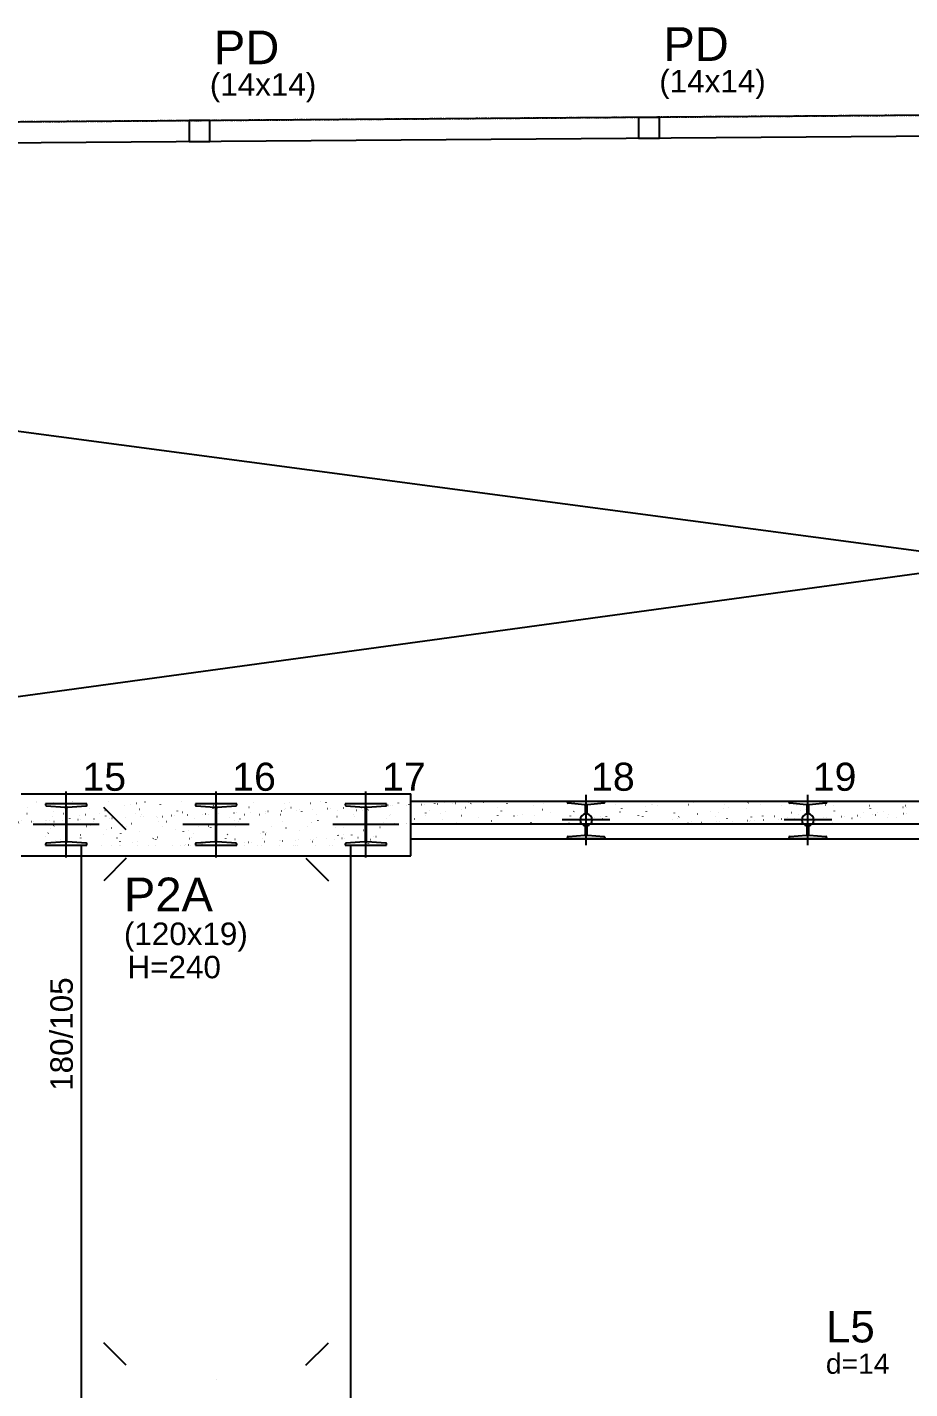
# Model space of a CAD drawing. Header units: millimetres. Extents: x 2609 to 8562, y 1432 to 7136.
# Drawn here: x 5697 to 6286, y 5868 to 6777 of the extents above; entities that cross this region are included whole.
import ezdxf

# ---------------------------------------------------------------- set-up
doc = ezdxf.new("R2010")
doc.units = ezdxf.units.MM
doc.linetypes.add('ESTILO_TQS_0003', pattern=[1.5, 0.5, -0.4, 0.1, -0.5])
for name, color, linetype in [('1', 4, 'Continuous'), ('10', 13, 'Continuous'), ('11', 22, 'Continuous'), ('12', 3, 'Continuous'), ('13', 76, 'Continuous'), ('19', 5, 'Continuous'), ('24', 5, 'ESTILO_TQS_0003'), ('242', 3, 'Continuous'), ('32', 4, 'Continuous'), ('4', 1, 'Continuous'), ('49', 20, 'Continuous'), ('51', 6, 'Continuous'), ('52', 21, 'Continuous'), ('6', 6, 'Continuous'), ('9', 3, 'Continuous')]:
    doc.layers.add(name, color=color, linetype=linetype)
doc.styles.get("Standard").update_dxf_attribs({"font": 'arial.ttf'})

# ---------------------------------------------------------------- blocks, each defined once
blk = doc.blocks.new('_H9EFD498501-005')
for p, q in [((2360.773341, 4540.147915), (2360.773341, 4540.147915)), ((2360.773341, 4540.147915), (2360.773341, 4540.147915)), ((2360.773341, 4539.849098), (2360.773341, 4539.849098)), ((2360.773341, 4539.849098), (2360.773341, 4539.849098)), ((2360.773341, 4539.849098), (2360.773341, 4539.849098)), ((2361.744038, 4540.363114), (2361.81726, 4540.379347)), ((2363.103394, 4539.95083), (2363.178322, 4539.954101)), ((2364.976609, 4540.032616), (2365.051538, 4540.035888)), ((2368.807335, 4541.871545), (2368.852993, 4541.931047)), ((2373.818186, 4540.418648), (2373.893114, 4540.421919)), ((2375.91966, 4540.991566), (2375.92945, 4541.065924)), ((2383.933549, 4540.860294), (2384.008478, 4540.863566)), ((2385.806764, 4540.94208), (2385.881693, 4540.945352)), ((2389.18127, 4536.797683), (2389.226927, 4536.857185)), ((2392.925152, 4541.676806), (2392.970809, 4541.736308)), ((2394.648341, 4541.328112), (2394.72327, 4541.331383)), ((2399.758076, 4541.983515), (2399.767866, 4542.057873)), ((2400.175469, 4535.992599), (2400.248691, 4536.008832)), ((2404.763704, 4541.769758), (2404.838633, 4541.77303)), ((2406.63692, 4541.851545), (2406.711848, 4541.854816)), ((2411.02139, 4537.497479), (2411.03118, 4537.571837)), ((2413.355465, 4538.914534), (2413.428687, 4538.930767)), ((2415.478497, 4542.237576), (2415.553425, 4542.240848)), ((2417.157112, 4541.630821), (2417.202769, 4541.690323)), ((2425.59386, 4542.679223), (2425.668788, 4542.682494)), ((2427.467075, 4542.761009), (2427.542004, 4542.76428)), ((2430.562682, 4542.729282), (2430.635905, 4542.745515)), ((2434.933228, 4539.047115), (2434.943017, 4539.121473)), ((2437.531046, 4536.556959), (2437.576703, 4536.616461)), ((2441.274929, 4541.436082), (2441.320586, 4541.495584)), ((2458.771644, 4540.039063), (2458.781433, 4540.113422)), ((2464.966892, 4537.465954), (2465.040114, 4537.482187)), ((2465.506888, 4541.390097), (2465.552546, 4541.449599)), ((2482.174109, 4541.280702), (2482.247331, 4541.296935)), ((2482.78627, 4542.369462), (2482.79606, 4542.443821)), ((2485.835219, 4542.092351), (2485.908442, 4542.108584)), ((2485.880822, 4536.316236), (2485.92648, 4536.375737)), ((2489.624705, 4541.195359), (2489.670362, 4541.25486)), ((2493.946795, 4537.102664), (2493.956584, 4537.177022)), ((2513.856665, 4541.149374), (2513.902322, 4541.208875)), ((2516.578319, 4536.017374), (2516.651541, 4536.033607)), ((2517.785211, 4538.094612), (2517.795001, 4538.16897)), ((2533.785536, 4539.832123), (2533.858758, 4539.848356)), ((2534.230599, 4536.075512), (2534.276256, 4536.135013)), ((2537.446646, 4540.643771), (2537.519868, 4540.660004)), ((2537.974482, 4540.954635), (2538.020139, 4541.014136)), ((2541.799838, 4540.425011), (2541.809627, 4540.49937)), ((2562.206441, 4540.90865), (2562.252098, 4540.968151)), ((2565.711675, 4541.974647), (2565.721464, 4542.049006)), ((2576.798779, 4536.150161), (2576.808568, 4536.224519)), ((2582.580375, 4535.834788), (2582.626032, 4535.89429)), ((2585.396963, 4538.383543), (2585.470185, 4538.399776)), ((2586.324258, 4540.713911), (2586.369915, 4540.773413)), ((2589.058073, 4539.195191), (2589.131295, 4539.211424)), ((2589.550091, 4542.966596), (2589.559881, 4543.040954)), ((2600.813405, 4538.48056), (2600.823195, 4538.554918)), ((2602.238069, 4542.117126), (2602.311292, 4542.133359)), ((2610.556218, 4540.667926), (2610.601875, 4540.727428)), ((2624.725242, 4540.030196), (2624.735032, 4540.104555)), ((2634.674035, 4540.473187), (2634.719692, 4540.532689)), ((2637.00839, 4536.934963), (2637.081612, 4536.951196)), ((2640.6695, 4537.746612), (2640.742722, 4537.762845)), ((2648.563659, 4541.022145), (2648.573448, 4541.096503)), ((2653.849496, 4540.668546), (2653.922718, 4540.684779)), ((2658.905994, 4540.427202), (2658.951651, 4540.486704)), ((2659.826973, 4536.536109), (2659.836762, 4536.610467)), ((2683.023811, 4540.232464), (2683.069468, 4540.291965)), ((2683.73881, 4538.085745), (2683.748599, 4538.160103)), ((2692.280927, 4536.298032), (2692.354149, 4536.314265)), ((2705.460923, 4539.219967), (2705.534145, 4539.2362)), ((2707.255771, 4540.186479), (2707.301428, 4540.24598)), ((2707.577226, 4539.077693), (2707.587015, 4539.152052)), ((2360.773341, 4531.401439), (2360.773341, 4531.401439)), ((2362.366668, 4528.085768), (2362.366668, 4528.085768)), ((2362.366668, 4528.085768), (2362.366668, 4528.085768)), ((2362.552312, 4533.719839), (2362.597969, 4533.779341)), ((2363.168347, 4534.175131), (2363.178137, 4534.249489)), ((2364.510057, 4528.085768), (2364.510057, 4528.085768)), ((2366.127146, 4528.444268), (2366.200368, 4528.460501)), ((2374.22058, 4528.085768), (2374.22058, 4528.085768)), ((2374.255451, 4528.350644), (2374.265241, 4528.425002)), ((2379.307142, 4531.366203), (2379.380364, 4531.382436)), ((2382.496382, 4528.085768), (2382.496382, 4528.085768)), ((2382.496382, 4528.085768), (2382.496382, 4528.085768)), ((2386.074491, 4528.085768), (2386.074491, 4528.085768)), ((2386.784271, 4533.673854), (2386.829929, 4533.733356)), ((2387.006764, 4535.167079), (2387.016553, 4535.241438)), ((2396.514359, 4535.180951), (2396.587581, 4535.197184)), ((2397.928403, 4528.085768), (2397.928403, 4528.085768)), ((2397.928403, 4528.085768), (2397.928403, 4528.085768)), ((2397.928403, 4528.085768), (2397.928403, 4528.085768)), ((2398.270078, 4530.681043), (2398.279867, 4530.755402)), ((2406.763627, 4528.085768), (2406.763627, 4528.085768)), ((2406.763627, 4528.085768), (2406.763627, 4528.085768)), ((2406.763627, 4528.085768), (2406.763627, 4528.085768)), ((2407.158205, 4528.599993), (2407.203863, 4528.659494)), ((2409.782315, 4528.085768), (2409.782315, 4528.085768)), ((2409.782315, 4528.085768), (2409.782315, 4528.085768)), ((2409.782315, 4528.085768), (2409.782315, 4528.085768)), ((2410.902088, 4533.479116), (2410.947745, 4533.538617)), ((2421.636227, 4528.085768), (2421.636227, 4528.085768)), ((2421.636227, 4528.085768), (2421.636227, 4528.085768)), ((2422.181915, 4532.23068), (2422.191704, 4532.305038)), ((2422.655606, 4528.085768), (2422.655606, 4528.085768)), ((2422.655606, 4528.085768), (2422.655606, 4528.085768)), ((2430.918569, 4529.917623), (2430.991791, 4529.933856)), ((2431.030872, 4528.085768), (2431.030872, 4528.085768)), ((2431.030872, 4528.085768), (2431.030872, 4528.085768)), ((2433.490139, 4528.085768), (2433.490139, 4528.085768)), ((2433.490139, 4528.085768), (2433.490139, 4528.085768)), ((2435.134048, 4533.433131), (2435.179705, 4533.492632)), ((2445.344051, 4528.085768), (2445.344051, 4528.085768)), ((2446.020331, 4533.222628), (2446.030121, 4533.296986)), ((2448.125786, 4533.732371), (2448.199008, 4533.748604)), ((2451.786896, 4534.54402), (2451.860118, 4534.560252)), ((2455.298117, 4528.085768), (2455.298117, 4528.085768)), ((2455.298117, 4528.085768), (2455.298117, 4528.085768)), ((2455.298117, 4528.085768), (2455.298117, 4528.085768)), ((2455.507982, 4528.359269), (2455.553639, 4528.41877)), ((2457.197963, 4528.085768), (2457.197963, 4528.085768)), ((2457.197963, 4528.085768), (2457.197963, 4528.085768)), ((2457.197963, 4528.085768), (2457.197963, 4528.085768)), ((2457.283645, 4528.736592), (2457.293435, 4528.81095)), ((2459.251865, 4533.238392), (2459.297522, 4533.297893)), ((2469.051874, 4528.085768), (2469.051874, 4528.085768)), ((2469.051874, 4528.085768), (2469.051874, 4528.085768)), ((2469.051874, 4528.085768), (2469.051874, 4528.085768)), ((2470.034958, 4535.553027), (2470.044747, 4535.627386)), ((2479.565362, 4528.085768), (2479.565362, 4528.085768)), ((2479.565362, 4528.085768), (2479.565362, 4528.085768)), ((2480.801154, 4528.085768), (2480.801154, 4528.085768)), ((2480.801154, 4528.085768), (2480.801154, 4528.085768)), ((2480.905786, 4528.085768), (2480.905786, 4528.085768)), ((2480.905786, 4528.085768), (2480.905786, 4528.085768)), ((2481.195482, 4530.286228), (2481.205272, 4530.360587)), ((2482.529996, 4528.469043), (2482.603218, 4528.485276)), ((2483.483824, 4533.192407), (2483.529481, 4533.251908)), ((2492.759698, 4528.085768), (2492.759698, 4528.085768)), ((2492.759698, 4528.085768), (2492.759698, 4528.085768)), ((2499.737213, 4532.283791), (2499.810435, 4532.300024)), ((2503.398323, 4533.09544), (2503.471545, 4533.111673)), ((2503.832608, 4528.085768), (2503.832608, 4528.085768)), ((2503.832608, 4528.085768), (2503.832608, 4528.085768)), ((2503.832608, 4528.085768), (2503.832608, 4528.085768)), ((2503.857758, 4528.118545), (2503.903415, 4528.178047)), ((2504.61361, 4528.085768), (2504.61361, 4528.085768)), ((2505.033899, 4531.278177), (2505.043688, 4531.352535)), ((2507.601641, 4532.997668), (2507.647298, 4533.05717)), ((2516.467522, 4528.085768), (2516.467522, 4528.085768)), ((2528.099853, 4528.085768), (2528.099853, 4528.085768)), ((2528.099853, 4528.085768), (2528.099853, 4528.085768)), ((2528.321434, 4528.085768), (2528.321434, 4528.085768)), ((2528.321434, 4528.085768), (2528.321434, 4528.085768)), ((2528.321434, 4528.085768), (2528.321434, 4528.085768)), ((2529.048525, 4533.608576), (2529.058315, 4533.682934)), ((2531.833601, 4532.951683), (2531.879258, 4533.011185)), ((2538.946702, 4528.085768), (2538.946702, 4528.085768)), ((2538.946702, 4528.085768), (2538.946702, 4528.085768)), ((2538.946702, 4528.085768), (2538.946702, 4528.085768)), ((2540.175346, 4528.085768), (2540.175346, 4528.085768)), ((2540.175346, 4528.085768), (2540.175346, 4528.085768)), ((2540.20905, 4528.341777), (2540.218839, 4528.416135)), ((2551.34864, 4530.835211), (2551.421862, 4530.851444)), ((2551.809183, 4528.085768), (2551.809183, 4528.085768)), ((2551.809183, 4528.085768), (2551.809183, 4528.085768)), ((2551.809183, 4528.085768), (2551.809183, 4528.085768)), ((2552.029257, 4528.085768), (2552.029257, 4528.085768)), ((2552.029257, 4528.085768), (2552.029257, 4528.085768)), ((2552.367098, 4528.085768), (2552.367098, 4528.085768)), ((2552.960362, 4535.158212), (2552.970152, 4535.232571)), ((2555.00975, 4531.64686), (2555.082972, 4531.663093)), ((2555.951418, 4532.756944), (2555.997075, 4532.816446)), ((2560.117131, 4528.448501), (2560.19206, 4528.451772)), ((2561.990347, 4528.530287), (2562.065276, 4528.533559)), ((2563.883169, 4528.085768), (2563.883169, 4528.085768)), ((2564.047466, 4529.333725), (2564.057255, 4529.408084)), ((2568.189746, 4534.568795), (2568.262968, 4534.585028)), ((2570.831924, 4528.916319), (2570.906852, 4528.91959)), ((2575.737081, 4528.085768), (2575.737081, 4528.085768)), ((2576.634343, 4528.085768), (2576.634343, 4528.085768)), ((2576.634343, 4528.085768), (2576.634343, 4528.085768)), ((2580.183377, 4532.710959), (2580.229034, 4532.770461)), ((2580.947287, 4529.357965), (2581.022216, 4529.361236)), ((2582.820502, 4529.439751), (2582.895431, 4529.443023)), ((2587.590993, 4528.085768), (2587.590993, 4528.085768)), ((2587.590993, 4528.085768), (2587.590993, 4528.085768)), ((2587.590993, 4528.085768), (2587.590993, 4528.085768)), ((2588.062093, 4531.664125), (2588.071882, 4531.738483)), ((2591.662079, 4529.825783), (2591.737008, 4529.829054)), ((2597.09225, 4528.085768), (2597.09225, 4528.085768)), ((2597.09225, 4528.085768), (2597.09225, 4528.085768)), ((2597.09225, 4528.085768), (2597.09225, 4528.085768)), ((2599.444905, 4528.085768), (2599.444905, 4528.085768)), ((2599.444905, 4528.085768), (2599.444905, 4528.085768)), ((2599.444905, 4528.085768), (2599.444905, 4528.085768)), ((2600.901588, 4528.085768), (2600.901588, 4528.085768)), ((2601.777442, 4530.267429), (2601.852371, 4530.270701)), ((2602.960067, 4529.386632), (2603.033289, 4529.402865)), ((2603.650658, 4530.349216), (2603.725586, 4530.352487)), ((2604.301194, 4532.516221), (2604.346851, 4532.575722)), ((2606.621177, 4530.19828), (2606.694399, 4530.214513)), ((2611.298817, 4528.085768), (2611.298817, 4528.085768)), ((2611.298817, 4528.085768), (2611.298817, 4528.085768)), ((2611.97393, 4533.213761), (2611.983719, 4533.288119)), ((2612.492235, 4530.735247), (2612.567163, 4530.738519)), ((2619.801173, 4533.120215), (2619.874395, 4533.136448)), ((2622.607598, 4531.176893), (2622.682526, 4531.180165)), ((2623.152729, 4528.085768), (2623.152729, 4528.085768)), ((2623.152729, 4528.085768), (2623.152729, 4528.085768)), ((2624.480813, 4531.25868), (2624.555742, 4531.261951)), ((2625.168833, 4528.085768), (2625.168833, 4528.085768)), ((2625.168833, 4528.085768), (2625.168833, 4528.085768)), ((2628.533154, 4532.470236), (2628.578811, 4532.529737)), ((2630.930152, 4535.594064), (2630.975809, 4535.653566)), ((2633.32239, 4531.644711), (2633.397319, 4531.647983)), ((2635.00664, 4528.085768), (2635.00664, 4528.085768)), ((2635.812346, 4534.205709), (2635.822135, 4534.280068)), ((2643.437753, 4532.086358), (2643.512682, 4532.089629)), ((2645.310969, 4532.168144), (2645.385897, 4532.171415)), ((2646.860552, 4528.085768), (2646.860552, 4528.085768)), ((2646.860552, 4528.085768), (2646.860552, 4528.085768)), ((2646.860552, 4528.085768), (2646.860552, 4528.085768)), ((2647.07566, 4529.719673), (2647.085449, 4529.794032)), ((2649.436078, 4528.085768), (2649.436078, 4528.085768)), ((2652.650971, 4532.275497), (2652.696628, 4532.334998)), ((2654.152545, 4532.554176), (2654.227474, 4532.557447)), ((2655.237798, 4528.085768), (2655.237798, 4528.085768)), ((2658.232604, 4528.7497), (2658.305826, 4528.765933)), ((2658.714464, 4528.085768), (2658.714464, 4528.085768)), ((2658.714464, 4528.085768), (2658.714464, 4528.085768)), ((2658.714464, 4528.085768), (2658.714464, 4528.085768)), ((2664.267909, 4532.995822), (2664.342837, 4532.999093)), ((2666.141124, 4533.077608), (2666.216053, 4533.08088)), ((2670.568376, 4528.085768), (2670.568376, 4528.085768)), ((2670.568376, 4528.085768), (2670.568376, 4528.085768)), ((2670.987497, 4531.26931), (2670.997287, 4531.343668)), ((2671.4126, 4531.671635), (2671.485822, 4531.687868)), ((2673.703324, 4528.085768), (2673.703324, 4528.085768)), ((2673.703324, 4528.085768), (2673.703324, 4528.085768)), ((2674.982701, 4533.46364), (2675.057629, 4533.466911)), ((2676.88293, 4532.229512), (2676.928587, 4532.289013)), ((2679.279928, 4535.353341), (2679.325585, 4535.412842)), ((2682.422288, 4528.085768), (2682.422288, 4528.085768)), ((2682.422288, 4528.085768), (2682.422288, 4528.085768)), ((2685.098064, 4533.905286), (2685.172993, 4533.908558)), ((2686.971279, 4533.987072), (2687.046208, 4533.990344)), ((2688.619817, 4535.486383), (2688.693039, 4535.502616)), ((2694.2762, 4528.085768), (2694.2762, 4528.085768)), ((2694.825913, 4532.261258), (2694.835703, 4532.335617)), ((2695.812856, 4534.373104), (2695.887785, 4534.376375)), ((2697.970569, 4528.085768), (2697.970569, 4528.085768)), ((2701.000747, 4532.034773), (2701.046404, 4532.094275)), ((2705.928219, 4534.81475), (2706.003148, 4534.818022)), ((2706.130112, 4528.085768), (2706.130112, 4528.085768)), ((2707.801435, 4534.896537), (2707.876363, 4534.899808))]:
    blk.add_line(p, q)
blk = doc.blocks.new('_H9EFD498501-006')
for p, q in [((2133.226661, 4541.264262), (2133.226661, 4541.264262)), ((2133.226661, 4541.264262), (2133.226661, 4541.264262)), ((2133.226661, 4541.264262), (2133.226661, 4541.264262)), ((2138.201181, 4536.128449), (2138.210971, 4536.202808)), ((2138.457224, 4542.42385), (2138.530447, 4542.440083)), ((2147.432387, 4538.001302), (2147.478044, 4538.060804)), ((2150.952494, 4542.944885), (2150.962283, 4543.019243)), ((2151.17627, 4542.880425), (2151.221927, 4542.939927)), ((2162.215808, 4538.458848), (2162.225597, 4538.533207)), ((2172.861434, 4537.160522), (2172.934656, 4537.176755)), ((2175.40823, 4542.83444), (2175.453887, 4542.893942)), ((2186.127645, 4540.008485), (2186.137435, 4540.082843)), ((2190.068651, 4540.97527), (2190.141873, 4540.991503)), ((2193.729761, 4541.786919), (2193.802984, 4541.803151)), ((2195.782164, 4537.760578), (2195.827821, 4537.82008)), ((2199.526047, 4542.639701), (2199.571704, 4542.699203)), ((2209.966061, 4541.000433), (2209.975851, 4541.074792)), ((2221.229375, 4536.514397), (2221.239165, 4536.588755)), ((2223.758006, 4542.593716), (2223.803663, 4542.653218)), ((2241.680078, 4539.52669), (2241.7533, 4539.542923)), ((2244.13194, 4537.519855), (2244.177597, 4537.579356)), ((2245.141213, 4538.064033), (2245.151002, 4538.138392)), ((2245.341188, 4540.338339), (2245.41441, 4540.354572)), ((2247.875823, 4542.398978), (2247.92148, 4542.458479)), ((2268.979629, 4539.055982), (2268.989418, 4539.13034)), ((2269.667409, 4535.871327), (2269.742337, 4535.874598)), ((2272.107783, 4542.352993), (2272.15344, 4542.412494)), ((2279.782772, 4536.312973), (2279.8577, 4536.316244)), ((2281.655987, 4536.394759), (2281.730916, 4536.398031)), ((2290.497564, 4536.780791), (2290.572493, 4536.784062)), ((2292.481717, 4537.279131), (2292.527374, 4537.338632)), ((2292.994255, 4541.386381), (2293.004045, 4541.460739)), ((2293.291505, 4538.07811), (2293.364727, 4538.094343)), ((2296.225599, 4542.158254), (2296.271257, 4542.217755)), ((2296.952615, 4538.889759), (2297.025837, 4538.905992)), ((2300.612927, 4537.222437), (2300.687856, 4537.225709)), ((2302.486143, 4537.304224), (2302.561071, 4537.307495)), ((2304.15478, 4536.119582), (2304.16457, 4536.19394)), ((2310.132611, 4541.811694), (2310.205834, 4541.827927)), ((2311.327719, 4537.690255), (2311.402648, 4537.693527)), ((2316.906093, 4542.936017), (2316.915882, 4543.010376)), ((2320.457559, 4542.112269), (2320.503216, 4542.17177)), ((2321.443083, 4538.131901), (2321.518011, 4538.135173)), ((2323.316298, 4538.213688), (2323.391227, 4538.216959)), ((2327.993196, 4537.111531), (2328.002986, 4537.185889)), ((2332.157875, 4538.599719), (2332.232803, 4538.602991)), ((2340.831493, 4537.038407), (2340.87715, 4537.097908)), ((2342.273238, 4539.041366), (2342.348167, 4539.044637)), ((2344.146454, 4539.123152), (2344.221382, 4539.126423)), ((2344.575376, 4541.91753), (2344.621033, 4541.977032)), ((2344.902932, 4536.629531), (2344.976154, 4536.645764)), ((2348.564042, 4537.441179), (2348.637264, 4537.457412)), ((2352.007823, 4539.44193), (2352.017612, 4539.516288)), ((2352.98803, 4539.509184), (2353.062959, 4539.512455)), ((2133.226661, 4529.914195), (2133.226661, 4529.914195)), ((2133.226661, 4529.914195), (2133.226661, 4529.914195)), ((2133.226661, 4529.914195), (2133.226661, 4529.914195)), ((2133.226661, 4528.373704), (2133.226661, 4528.373704)), ((2133.226661, 4528.373704), (2133.226661, 4528.373704)), ((2133.971684, 4529.946723), (2134.046613, 4529.949995)), ((2135.844899, 4530.02851), (2135.919828, 4530.031781)), ((2138.780365, 4526.725768), (2138.826023, 4526.785269)), ((2138.813111, 4529.61219), (2138.886333, 4529.628423)), ((2144.686476, 4530.414541), (2144.761405, 4530.417813)), ((2145.035389, 4534.877473), (2145.081046, 4534.936975)), ((2149.464495, 4531.642413), (2149.474285, 4531.716772)), ((2154.801839, 4530.856188), (2154.876768, 4530.859459)), ((2156.020328, 4533.426938), (2156.09355, 4533.443171)), ((2156.675055, 4530.937974), (2156.749983, 4530.941245)), ((2159.681438, 4534.238587), (2159.75466, 4534.25482)), ((2163.012325, 4526.679783), (2163.057982, 4526.739284)), ((2165.409323, 4529.803611), (2165.45498, 4529.863113)), ((2165.516631, 4531.324006), (2165.59156, 4531.327277)), ((2169.153206, 4534.682735), (2169.198863, 4534.742236)), ((2173.376333, 4533.192049), (2173.386122, 4533.266408)), ((2175.631995, 4531.765652), (2175.706923, 4531.768923)), ((2177.50521, 4531.847438), (2177.580139, 4531.85071)), ((2184.463436, 4527.367563), (2184.473226, 4527.441921)), ((2186.346787, 4532.23347), (2186.421716, 4532.236741)), ((2190.424538, 4528.16361), (2190.49776, 4528.179843)), ((2193.385166, 4534.63675), (2193.430823, 4534.696251)), ((2196.46215, 4532.675116), (2196.537079, 4532.678388)), ((2197.214749, 4534.183998), (2197.224538, 4534.258356)), ((2198.335366, 4532.756902), (2198.410294, 4532.760174)), ((2207.176942, 4533.142934), (2207.251871, 4533.146205)), ((2207.631755, 4531.978359), (2207.704977, 4531.994592)), ((2208.478063, 4529.697962), (2208.487852, 4529.77232)), ((2211.292865, 4532.790007), (2211.366087, 4532.80624)), ((2213.7591, 4529.562888), (2213.804757, 4529.622389)), ((2217.292306, 4533.58458), (2217.367234, 4533.587852)), ((2217.502982, 4534.442011), (2217.54864, 4534.501512)), ((2219.165521, 4533.666367), (2219.24045, 4533.669638)), ((2224.472861, 4535.711942), (2224.546083, 4535.728175)), ((2228.007098, 4534.052398), (2228.082026, 4534.05567)), ((2232.3899, 4531.247598), (2232.39969, 4531.321957)), ((2238.122461, 4534.494045), (2238.19739, 4534.497316)), ((2239.995676, 4534.575831), (2240.070605, 4534.579102)), ((2241.734942, 4534.396026), (2241.780599, 4534.455527)), ((2242.035965, 4526.715031), (2242.109187, 4526.731264)), ((2248.837253, 4534.961862), (2248.912182, 4534.965134)), ((2256.228316, 4532.239547), (2256.238106, 4532.313905)), ((2258.952616, 4535.403509), (2259.027545, 4535.40678)), ((2259.243182, 4530.529779), (2259.316404, 4530.546012)), ((2260.825832, 4535.485295), (2260.90076, 4535.488567)), ((2262.108876, 4529.322164), (2262.154533, 4529.381665)), ((2262.904292, 4531.341427), (2262.977514, 4531.35766)), ((2265.852759, 4534.201287), (2265.898416, 4534.260788)), ((2267.49163, 4527.753511), (2267.50142, 4527.827869)), ((2276.084288, 4534.263362), (2276.15751, 4534.279595)), ((2280.242943, 4534.569946), (2280.252732, 4534.644304)), ((2290.084719, 4534.155302), (2290.130376, 4534.214803)), ((2291.403467, 4529.303147), (2291.413257, 4529.377505)), ((2310.458653, 4529.08144), (2310.50431, 4529.140942)), ((2310.854609, 4529.081199), (2310.927831, 4529.097432)), ((2314.202535, 4533.960563), (2314.248192, 4534.020065)), ((2314.515719, 4529.892848), (2314.588941, 4529.909081)), ((2315.241884, 4530.295095), (2315.251673, 4530.369454)), ((2327.695715, 4532.814782), (2327.768937, 4532.831015)), ((2338.434495, 4533.914578), (2338.480152, 4533.97408)), ((2339.25651, 4532.625495), (2339.2663, 4532.699853)), ((2350.417035, 4527.358696), (2350.426824, 4527.433054)), ((2358.808429, 4528.840716), (2358.854086, 4528.900218)), ((2133.226661, 4519.488039), (2133.226661, 4519.488039)), ((2133.226661, 4519.488039), (2133.226661, 4519.488039)), ((2133.226661, 4519.488039), (2133.226661, 4519.488039)), ((2135.036483, 4521.846645), (2135.08214, 4521.906146)), ((2136.713183, 4524.825978), (2136.722972, 4524.900336)), ((2143.196219, 4517.693344), (2143.269441, 4517.709577)), ((2147.873707, 4519.559179), (2147.883497, 4519.633537)), ((2156.376215, 4520.615279), (2156.449437, 4520.631512)), ((2156.757301, 4518.528077), (2156.802958, 4518.587579)), ((2160.62502, 4526.375614), (2160.63481, 4526.449973)), ((2171.712124, 4520.551127), (2171.721913, 4520.625486)), ((2173.583432, 4524.430027), (2173.656654, 4524.44626)), ((2177.244542, 4525.241676), (2177.317764, 4525.257909)), ((2180.989261, 4518.482092), (2181.034918, 4518.541594)), ((2183.386259, 4521.605921), (2183.431916, 4521.665422)), ((2187.130142, 4526.485044), (2187.175799, 4526.544545)), ((2195.72675, 4522.881527), (2195.73654, 4522.955885)), ((2205.107078, 4518.287353), (2205.152735, 4518.346855)), ((2206.887275, 4517.614728), (2206.897064, 4517.689086)), ((2207.987642, 4519.166699), (2208.060864, 4519.182932)), ((2211.362102, 4526.439059), (2211.407759, 4526.49856)), ((2219.638587, 4524.431163), (2219.648377, 4524.505521)), ((2225.194859, 4522.981447), (2225.268081, 4522.99768)), ((2228.855969, 4523.793096), (2228.929191, 4523.809329)), ((2229.339037, 4518.241368), (2229.384695, 4518.30087)), ((2230.725691, 4518.606676), (2230.735481, 4518.681035)), ((2231.736036, 4521.365197), (2231.781693, 4521.424699)), ((2235.479918, 4526.24432), (2235.525575, 4526.303822)), ((2243.477004, 4525.423111), (2243.486793, 4525.49747)), ((2253.456854, 4518.04663), (2253.502511, 4518.106131)), ((2254.740318, 4520.937075), (2254.750107, 4521.011434)), ((2259.599069, 4517.718119), (2259.672291, 4517.734352)), ((2259.711878, 4526.198335), (2259.757535, 4526.257837)), ((2276.806286, 4521.532867), (2276.879508, 4521.5491)), ((2277.688814, 4518.000645), (2277.734471, 4518.060146)), ((2278.652155, 4522.486712), (2278.661944, 4522.56107)), ((2280.085812, 4521.124473), (2280.131469, 4521.183975)), ((2280.467396, 4522.344516), (2280.540618, 4522.360749)), ((2283.829695, 4526.003596), (2283.875352, 4526.063098)), ((2293.647392, 4525.266451), (2293.720614, 4525.282684)), ((2301.806631, 4517.805906), (2301.852288, 4517.865407)), ((2302.490571, 4523.47866), (2302.500361, 4523.553019)), ((2308.061654, 4525.957611), (2308.107312, 4526.017113)), ((2312.028482, 4517.616716), (2312.10341, 4517.619988)), ((2313.753885, 4518.992624), (2313.763675, 4519.066982)), ((2320.870059, 4518.002748), (2320.944987, 4518.006019)), ((2326.03859, 4517.759921), (2326.084247, 4517.819422)), ((2326.505198, 4525.809059), (2326.514987, 4525.883418)), ((2328.417713, 4520.084288), (2328.490935, 4520.100521)), ((2328.435588, 4520.88375), (2328.481246, 4520.943251)), ((2330.985422, 4518.444394), (2331.06035, 4518.447666)), ((2332.078823, 4520.895936), (2332.152045, 4520.912169)), ((2332.179471, 4525.762873), (2332.225128, 4525.822374)), ((2332.858637, 4518.526181), (2332.933566, 4518.529452)), ((2337.665722, 4520.54226), (2337.675512, 4520.616619)), ((2341.700214, 4518.912212), (2341.775143, 4518.915484)), ((2345.258819, 4523.817871), (2345.332041, 4523.834104)), ((2350.156407, 4517.565182), (2350.202064, 4517.624684)), ((2351.815577, 4519.353858), (2351.890506, 4519.35713)), ((2353.688793, 4519.435645), (2353.763721, 4519.438916)), ((2356.411431, 4525.716888), (2356.457088, 4525.776389)), ((2133.226661, 4515.483146), (2133.226661, 4515.483146)), ((2133.226661, 4515.483146), (2133.226661, 4515.483146)), ((2133.226661, 4515.483146), (2133.226661, 4515.483146)), ((2135.253919, 4513.741768), (2135.253919, 4513.741768)), ((2135.253919, 4513.741768), (2135.253919, 4513.741768)), ((2135.253919, 4513.741768), (2135.253919, 4513.741768)), ((2139.535109, 4516.881696), (2139.608331, 4516.897929)), ((2147.107831, 4513.741768), (2147.107831, 4513.741768)), ((2147.107831, 4513.741768), (2147.107831, 4513.741768)), ((2153.084637, 4513.741768), (2153.084637, 4513.741768)), ((2158.961743, 4513.741768), (2158.970601, 4513.809051)), ((2158.961743, 4513.741768), (2158.961743, 4513.741768)), ((2170.815655, 4513.741768), (2170.815655, 4513.741768)), ((2177.351882, 4513.741768), (2177.351882, 4513.741768)), ((2177.351882, 4513.741768), (2177.351882, 4513.741768)), ((2182.669566, 4513.741768), (2182.669566, 4513.741768)), ((2182.669566, 4513.741768), (2182.669566, 4513.741768)), ((2182.669566, 4513.741768), (2182.669566, 4513.741768)), ((2182.975438, 4516.065091), (2182.985227, 4516.13945)), ((2183.517359, 4513.741768), (2183.517359, 4513.741768)), ((2183.517359, 4513.741768), (2183.517359, 4513.741768)), ((2183.517359, 4513.741768), (2183.517359, 4513.741768)), ((2191.146535, 4515.433116), (2191.219758, 4515.449349)), ((2194.523478, 4513.741768), (2194.523478, 4513.741768)), ((2194.523478, 4513.741768), (2194.523478, 4513.741768)), ((2194.523478, 4513.741768), (2194.523478, 4513.741768)), ((2194.807645, 4516.244764), (2194.880868, 4516.260997)), ((2201.619128, 4513.741768), (2201.619128, 4513.741768)), ((2206.37739, 4513.741768), (2206.37739, 4513.741768)), ((2206.37739, 4513.741768), (2206.37739, 4513.741768)), ((2218.231302, 4513.741768), (2218.231302, 4513.741768)), ((2218.231302, 4513.741768), (2218.231302, 4513.741768)), ((2223.277576, 4513.741768), (2223.277576, 4513.741768)), ((2223.277576, 4513.741768), (2223.277576, 4513.741768)), ((2223.277576, 4513.741768), (2223.277576, 4513.741768)), ((2225.886373, 4513.741768), (2225.886373, 4513.741768)), ((2225.886373, 4513.741768), (2225.886373, 4513.741768)), ((2226.834645, 4513.897073), (2226.909573, 4513.900345)), ((2228.70786, 4513.978859), (2228.782789, 4513.982131)), ((2230.085214, 4513.741768), (2230.085214, 4513.741768)), ((2237.549437, 4514.364891), (2237.624366, 4514.368163)), ((2241.662908, 4513.741768), (2241.662908, 4513.741768)), ((2241.662908, 4513.741768), (2241.662908, 4513.741768)), ((2241.662908, 4513.741768), (2241.662908, 4513.741768)), ((2241.939126, 4513.741768), (2241.939126, 4513.741768)), ((2241.939126, 4513.741768), (2241.939126, 4513.741768)), ((2241.939126, 4513.741768), (2241.939126, 4513.741768)), ((2241.989005, 4514.12064), (2241.998795, 4514.194998)), ((2242.757962, 4513.984536), (2242.831185, 4514.000769)), ((2246.419072, 4514.796185), (2246.492295, 4514.812417)), ((2247.6648, 4514.806537), (2247.739729, 4514.809809)), ((2249.538016, 4514.888324), (2249.612944, 4514.891595)), ((2250.153618, 4513.741768), (2250.153618, 4513.741768)), ((2253.793038, 4513.741768), (2253.793038, 4513.741768)), ((2253.793038, 4513.741768), (2253.793038, 4513.741768)), ((2253.793038, 4513.741768), (2253.793038, 4513.741768)), ((2258.379592, 4515.274355), (2258.454521, 4515.277627)), ((2265.646949, 4513.741768), (2265.646949, 4513.741768)), ((2265.646949, 4513.741768), (2265.646949, 4513.741768)), ((2265.900842, 4515.670276), (2265.910632, 4515.744635)), ((2268.494956, 4515.716002), (2268.569884, 4515.719273)), ((2270.368171, 4515.797788), (2270.4431, 4515.801059)), ((2274.420863, 4513.741768), (2274.420863, 4513.741768)), ((2274.420863, 4513.741768), (2274.420863, 4513.741768)), ((2277.500861, 4513.741768), (2277.500861, 4513.741768)), ((2277.500861, 4513.741768), (2277.500861, 4513.741768)), ((2279.209748, 4516.18382), (2279.284676, 4516.187091)), ((2289.325111, 4516.625466), (2289.40004, 4516.628737)), ((2289.354773, 4513.741768), (2289.354773, 4513.741768)), ((2289.739259, 4516.662225), (2289.749048, 4516.736583)), ((2291.198326, 4516.707252), (2291.273255, 4516.710524)), ((2298.688108, 4513.741768), (2298.688108, 4513.741768)), ((2299.808456, 4513.741768), (2299.808456, 4513.741768)), ((2299.808456, 4513.741768), (2299.808456, 4513.741768)), ((2300.039903, 4517.093284), (2300.114832, 4517.096555)), ((2301.208685, 4513.741768), (2301.208685, 4513.741768)), ((2310.155266, 4517.53493), (2310.230195, 4517.538201)), ((2311.210495, 4516.269539), (2311.283718, 4516.285772)), ((2313.062597, 4513.741768), (2313.062597, 4513.741768)), ((2313.062597, 4513.741768), (2313.062597, 4513.741768)), ((2313.062597, 4513.741768), (2313.062597, 4513.741768)), ((2322.955353, 4513.741768), (2322.955353, 4513.741768)), ((2322.955353, 4513.741768), (2322.955353, 4513.741768)), ((2324.916509, 4513.741768), (2324.924199, 4513.800183)), ((2324.916509, 4513.741768), (2324.916509, 4513.741768)), ((2324.916509, 4513.741768), (2324.916509, 4513.741768)), ((2336.770421, 4513.741768), (2336.770421, 4513.741768)), ((2336.770421, 4513.741768), (2336.770421, 4513.741768)), ((2347.222599, 4513.741768), (2347.222599, 4513.741768)), ((2348.624332, 4513.741768), (2348.624332, 4513.741768)), ((2348.752826, 4514.717774), (2348.762615, 4514.792132)), ((2357.954004, 4513.741768), (2357.954004, 4513.741768)), ((2357.954004, 4513.741768), (2357.954004, 4513.741768)), ((2360.478244, 4513.741768), (2360.478244, 4513.741768))]:
    blk.add_line(p, q)
blk = doc.blocks.new('_H285E6FE298-000')
for p, q in [((1865.393523, 4538.324482), (1865.393523, 4538.324482)), ((1865.393523, 4538.324482), (1865.393523, 4538.324482)), ((1865.393523, 4538.324482), (1865.393523, 4538.324482)), ((1865.557183, 4536.097871), (1865.566972, 4536.172229)), ((1874.46748, 4538.72066), (1874.542408, 4538.723931)), ((1876.340695, 4538.802446), (1876.415624, 4538.805718)), ((1878.308495, 4542.914306), (1878.318285, 4542.988664)), ((1879.054547, 4536.127077), (1879.100204, 4536.186579)), ((1880.755976, 4536.855089), (1880.829198, 4536.871322)), ((1885.182272, 4539.188478), (1885.2572, 4539.191749)), ((1889.395599, 4537.089819), (1889.405389, 4537.164178)), ((1895.297635, 4539.630124), (1895.372564, 4539.633395)), ((1897.17085, 4539.71191), (1897.245779, 4539.715182)), ((1897.963193, 4540.669837), (1898.036415, 4540.68607)), ((1901.624303, 4541.481486), (1901.697526, 4541.497719)), ((1903.286507, 4536.081092), (1903.332164, 4536.140594)), ((1905.683505, 4539.204921), (1905.729162, 4539.264422)), ((1906.012427, 4540.097942), (1906.087356, 4540.101213)), ((1913.410226, 4539.420218), (1913.420015, 4539.494577)), ((1916.12779, 4540.539588), (1916.202719, 4540.54286)), ((1918.001006, 4540.621375), (1918.075935, 4540.624646)), ((1926.842583, 4541.007406), (1926.917511, 4541.010678)), ((1927.404324, 4535.886353), (1927.449981, 4535.945855)), ((1936.957946, 4541.449052), (1937.032875, 4541.452324)), ((1937.322063, 4540.969855), (1937.331852, 4541.044213)), ((1938.831161, 4541.530839), (1938.90609, 4541.53411)), ((1947.672738, 4541.91687), (1947.747667, 4541.920142)), ((1949.57462, 4539.221258), (1949.647842, 4539.237491)), ((1951.636283, 4535.840368), (1951.68194, 4535.89987)), ((1953.23573, 4540.032906), (1953.308952, 4540.049139)), ((1954.033281, 4538.964197), (1954.078939, 4539.023699)), ((1957.788101, 4542.358517), (1957.86303, 4542.361788)), ((1959.661317, 4542.440303), (1959.736245, 4542.443575)), ((1961.160479, 4541.961803), (1961.170269, 4542.036162)), ((1966.415726, 4542.954841), (1966.488949, 4542.971074)), ((1968.502894, 4542.826335), (1968.577822, 4542.829606)), ((1972.423793, 4537.475767), (1972.433583, 4537.550125)), ((1996.33563, 4539.025403), (1996.34542, 4539.099762)), ((2001.186047, 4537.772678), (2001.259269, 4537.788911)), ((2002.383058, 4538.723473), (2002.428715, 4538.782975)), ((2004.847157, 4538.584326), (2004.920379, 4538.600559)), ((2018.027153, 4541.506261), (2018.100376, 4541.522494)), ((2020.174047, 4540.017352), (2020.183836, 4540.09171)), ((2044.188673, 4542.347751), (2044.198463, 4542.422109)), ((2050.732834, 4538.48275), (2050.778491, 4538.542251)), ((2052.797474, 4536.324098), (2052.870696, 4536.340331)), ((2055.349198, 4537.080952), (2055.358987, 4537.15531)), ((2056.458584, 4537.135747), (2056.531806, 4537.15198)), ((2069.63858, 4540.057681), (2069.711802, 4540.073914)), ((2079.187614, 4538.072901), (2079.197403, 4538.147259)), ((2099.082611, 4538.242026), (2099.128268, 4538.301527)), ((2103.202241, 4540.4033), (2103.21203, 4540.477658)), ((2121.250007, 4538.609102), (2121.323229, 4538.625335)), ((2127.058453, 4543.075164), (2127.06659, 4543.085768)), ((2127.114078, 4541.952936), (2127.123867, 4542.027294)), ((2138.201181, 4536.128449), (2138.210971, 4536.202808)), ((2138.457224, 4542.42385), (2138.530447, 4542.440083)), ((1865.393523, 4534.85475), (1865.393523, 4534.85475)), ((1865.393523, 4534.85475), (1865.393523, 4534.85475)), ((1865.393523, 4533.449315), (1865.393523, 4533.449315)), ((1867.57598, 4533.933154), (1867.649202, 4533.949387)), ((1872.884234, 4528.085768), (1872.884234, 4528.085768)), ((1872.884234, 4528.085768), (1872.884234, 4528.085768)), ((1872.913666, 4528.124125), (1872.959323, 4528.183627)), ((1875.310664, 4531.247954), (1875.356322, 4531.307456)), ((1876.356281, 4528.085768), (1876.356281, 4528.085768)), ((1876.644287, 4530.273384), (1876.654076, 4530.347742)), ((1888.210193, 4528.085768), (1888.210193, 4528.085768)), ((1897.151479, 4528.085768), (1897.151479, 4528.085768)), ((1897.151479, 4528.085768), (1897.151479, 4528.085768)), ((1899.345672, 4528.085768), (1899.345672, 4528.085768)), ((1899.345672, 4528.085768), (1899.345672, 4528.085768)), ((1899.345672, 4528.085768), (1899.345672, 4528.085768)), ((1900.064105, 4528.085768), (1900.064105, 4528.085768)), ((1900.064105, 4528.085768), (1900.064105, 4528.085768)), ((1900.064105, 4528.085768), (1900.064105, 4528.085768)), ((1900.658913, 4532.603783), (1900.668703, 4532.678141)), ((1911.918017, 4528.085768), (1911.918017, 4528.085768)), ((1911.918017, 4528.085768), (1911.918017, 4528.085768)), ((1911.918017, 4528.085768), (1911.918017, 4528.085768)), ((1915.526297, 4531.672926), (1915.599519, 4531.689159)), ((1919.187407, 4532.484575), (1919.260629, 4532.500808)), ((1921.418724, 4528.085768), (1921.418724, 4528.085768)), ((1921.418724, 4528.085768), (1921.418724, 4528.085768)), ((1921.418724, 4528.085768), (1921.418724, 4528.085768)), ((1923.660441, 4531.00723), (1923.706098, 4531.066732)), ((1923.771929, 4528.085768), (1923.771929, 4528.085768)), ((1923.771929, 4528.085768), (1923.771929, 4528.085768)), ((1924.57075, 4534.153419), (1924.58054, 4534.227778)), ((1932.367403, 4535.406509), (1932.440625, 4535.422742)), ((1935.625841, 4528.085768), (1935.625841, 4528.085768)), ((1935.657854, 4528.328933), (1935.667643, 4528.403291)), ((1945.685969, 4528.085768), (1945.685969, 4528.085768)), ((1945.685969, 4528.085768), (1945.685969, 4528.085768)), ((1947.479753, 4528.085768), (1947.479753, 4528.085768)), ((1948.409167, 4535.145368), (1948.418956, 4535.219726)), ((1957.49122, 4528.085768), (1957.49122, 4528.085768)), ((1957.49122, 4528.085768), (1957.49122, 4528.085768)), ((1957.49122, 4528.085768), (1957.49122, 4528.085768)), ((1959.333664, 4528.085768), (1959.333664, 4528.085768)), ((1959.333664, 4528.085768), (1959.333664, 4528.085768)), ((1959.333664, 4528.085768), (1959.333664, 4528.085768)), ((1959.672481, 4530.659332), (1959.68227, 4530.73369)), ((1967.137724, 4530.224346), (1967.210946, 4530.240579)), ((1969.953214, 4528.085768), (1969.953214, 4528.085768)), ((1969.953214, 4528.085768), (1969.953214, 4528.085768)), ((1969.953214, 4528.085768), (1969.953214, 4528.085768)), ((1970.798834, 4531.035995), (1970.872056, 4531.052228)), ((1971.187576, 4528.085768), (1971.187576, 4528.085768)), ((1971.187576, 4528.085768), (1971.187576, 4528.085768)), ((1971.187576, 4528.085768), (1971.187576, 4528.085768)), ((1972.010217, 4530.766507), (1972.055874, 4530.826008)), ((1975.7541, 4535.64563), (1975.799757, 4535.705131)), ((1983.041488, 4528.085768), (1983.041488, 4528.085768)), ((1983.041488, 4528.085768), (1983.041488, 4528.085768)), ((1983.584318, 4532.208968), (1983.594107, 4532.283326)), ((1983.97883, 4533.95793), (1984.052052, 4533.974163)), ((1994.220459, 4528.085768), (1994.220459, 4528.085768)), ((1994.220459, 4528.085768), (1994.220459, 4528.085768)), ((1994.8954, 4528.085768), (1994.8954, 4528.085768)), ((1994.8954, 4528.085768), (1994.8954, 4528.085768)), ((1999.98606, 4535.599645), (2000.031717, 4535.659146)), ((2006.749312, 4528.085768), (2006.749312, 4528.085768)), ((2007.422734, 4533.200917), (2007.432523, 4533.275275)), ((2015.636768, 4528.085768), (2015.636768, 4528.085768)), ((2015.636768, 4528.085768), (2015.636768, 4528.085768)), ((2015.636768, 4528.085768), (2015.636768, 4528.085768)), ((2018.487705, 4528.085768), (2018.487705, 4528.085768)), ((2018.487705, 4528.085768), (2018.487705, 4528.085768)), ((2018.487705, 4528.085768), (2018.487705, 4528.085768)), ((2018.603224, 4528.085768), (2018.603224, 4528.085768)), ((2018.603224, 4528.085768), (2018.603224, 4528.085768)), ((2018.603224, 4528.085768), (2018.603224, 4528.085768)), ((2018.686048, 4528.71488), (2018.695837, 4528.789239)), ((2018.749151, 4528.775766), (2018.822373, 4528.791999)), ((2020.359994, 4530.525783), (2020.405651, 4530.585284)), ((2022.410261, 4529.587415), (2022.483483, 4529.603648)), ((2024.103877, 4535.404906), (2024.149534, 4535.464407)), ((2030.457136, 4528.085768), (2030.457136, 4528.085768)), ((2030.457136, 4528.085768), (2030.457136, 4528.085768)), ((2030.457136, 4528.085768), (2030.457136, 4528.085768)), ((2031.437361, 4535.531316), (2031.44715, 4535.605674)), ((2035.590257, 4532.50935), (2035.663479, 4532.525583)), ((2042.311047, 4528.085768), (2042.311047, 4528.085768)), ((2042.311047, 4528.085768), (2042.311047, 4528.085768)), ((2042.597885, 4530.264517), (2042.607675, 4530.338875)), ((2042.75495, 4528.085768), (2042.75495, 4528.085768)), ((2042.75495, 4528.085768), (2042.75495, 4528.085768)), ((2048.335836, 4535.358921), (2048.381493, 4535.418422)), ((2054.164959, 4528.085768), (2054.164959, 4528.085768)), ((2054.164959, 4528.085768), (2054.164959, 4528.085768)), ((2066.018871, 4528.085768), (2066.018871, 4528.085768)), ((2066.436301, 4531.256465), (2066.446091, 4531.330824)), ((2067.022195, 4528.085768), (2067.022195, 4528.085768)), ((2067.022195, 4528.085768), (2067.022195, 4528.085768)), ((2067.022195, 4528.085768), (2067.022195, 4528.085768)), ((2068.70977, 4530.285059), (2068.755427, 4530.344561)), ((2072.453653, 4535.164182), (2072.49931, 4535.223684)), ((2073.782316, 4528.085768), (2073.782316, 4528.085768)), ((2074.021688, 4528.138835), (2074.09491, 4528.155068)), ((2077.872783, 4528.085768), (2077.872783, 4528.085768)), ((2087.201684, 4531.06077), (2087.274906, 4531.077003)), ((2089.726695, 4528.085768), (2089.726695, 4528.085768)), ((2089.726695, 4528.085768), (2089.726695, 4528.085768)), ((2089.726695, 4528.085768), (2089.726695, 4528.085768)), ((2090.450928, 4533.586864), (2090.460717, 4533.661223)), ((2091.28944, 4528.085768), (2091.28944, 4528.085768)), ((2091.28944, 4528.085768), (2091.28944, 4528.085768)), ((2091.348796, 4528.085768), (2091.348796, 4528.085768)), ((2091.348796, 4528.085768), (2091.348796, 4528.085768)), ((2091.348796, 4528.085768), (2091.348796, 4528.085768)), ((2092.311373, 4528.127795), (2092.386302, 4528.131066)), ((2094.184588, 4528.209581), (2094.259517, 4528.212853)), ((2096.685613, 4535.118197), (2096.73127, 4535.177699)), ((2101.580607, 4528.085768), (2101.580607, 4528.085768)), ((2101.580607, 4528.085768), (2101.580607, 4528.085768)), ((2101.611453, 4528.320065), (2101.621242, 4528.394424)), ((2103.026165, 4528.595613), (2103.101094, 4528.598884)), ((2104.408901, 4534.875518), (2104.482123, 4534.891751)), ((2108.070011, 4535.687167), (2108.143233, 4535.7034)), ((2113.141528, 4529.037259), (2113.216457, 4529.040531)), ((2113.434519, 4528.085768), (2113.434519, 4528.085768)), ((2113.434519, 4528.085768), (2113.434519, 4528.085768)), ((2114.362765, 4535.136501), (2114.372555, 4535.210859)), ((2115.014744, 4529.119045), (2115.089673, 4529.122317)), ((2115.556685, 4528.085768), (2115.556685, 4528.085768)), ((2115.556685, 4528.085768), (2115.556685, 4528.085768)), ((2115.556685, 4528.085768), (2115.556685, 4528.085768)), ((2117.059547, 4530.044335), (2117.105204, 4530.103837)), ((2120.80343, 4534.923458), (2120.849087, 4534.98296)), ((2123.856321, 4529.505077), (2123.931249, 4529.508349)), ((2125.28843, 4528.085768), (2125.28843, 4528.085768)), ((2125.449869, 4529.312014), (2125.459658, 4529.386372)), ((2131.927865, 4528.085768), (2131.927865, 4528.085768)), ((2131.927865, 4528.085768), (2131.927865, 4528.085768)), ((2133.971684, 4529.946723), (2134.046613, 4529.949995)), ((2137.797731, 4533.06394), (2137.797731, 4533.06394))]:
    blk.add_line(p, q)

msp = doc.modelspace()

# ---------------------------------------------------------------- linework, layer by layer
at = {"layer": '1'}
for p, q in [((8556.74, 6734.88), (3772.64, 6699.77)), ((8556.84, 6720.88), (3772.64, 6685.77)), ((5953.18, 6235.4), (7523.68, 6235.4))]:
    msp.add_line(p, q, dxfattribs=at)
for points in [[(5733.18, 6230.3), (5733.18, 5874.31)], [(5913.18, 5874.31), (5913.18, 6230.3)], [(5733.18, 5874.31), (5733.18, 5530.31)], [(5913.18, 5543.31), (5913.18, 5874.31)]]:
    msp.add_lwpolyline(points, dxfattribs=at)
at = {"layer": '19'}
for p, q in [((8541.75, 6720.56), (5182.18, 6260.4)), ((4319.12, 6689.78), (7549.18, 6260.4))]:
    msp.add_line(p, q, dxfattribs=at)
at = {"layer": '24'}
msp.add_line((8556.74, 6734.88), (3756.53, 6699.65), dxfattribs=at)
at = {"layer": '242'}
for p, q in [((5824.18, 6243.9), (5824.18, 6243.9)), ((5823.18, 6231.81), (5823.18, 6231.81)), ((5823.18, 5874.31), (5823.18, 5874.31))]:
    msp.add_line(p, q, dxfattribs=at)
at = {"layer": '32'}
for p, q in [((5693.18, 6265.4), (5953.18, 6265.4)), ((5953.18, 6224), (5953.18, 6265.4)), ((5693.18, 6224), (5953.18, 6224))]:
    msp.add_line(p, q, dxfattribs=at)
at = {"layer": '4'}
for points in [[(5805.12, 6700.77), (5819.12, 6700.77), (5819.12, 6714.77), (5805.12, 6714.77), (5805.12, 6700.77)], [(6105.12, 6702.97), (6119.12, 6702.97), (6119.12, 6716.97), (6105.12, 6716.97), (6105.12, 6702.97)]]:
    msp.add_lwpolyline(points, dxfattribs=at)
at = {"layer": '49'}
for p, q in [((5953.18, 6260.4), (7553.56, 6260.4)), ((5953.18, 6245.4), (7538.34, 6245.4))]:
    msp.add_line(p, q, dxfattribs=at)
at = {"layer": '51'}
for p, q in [((5723.18, 6222.73), (5723.18, 6266.88)), ((5723.18, 6222.73), (5723.18, 6266.88)), ((5823.18, 6222.73), (5823.18, 6266.88)), ((5823.18, 6222.73), (5823.18, 6266.88)), ((5923.18, 6222.73), (5923.18, 6266.88)), ((5923.18, 6222.73), (5923.18, 6266.88)), ((6070.18, 6231.05), (6070.18, 6264.75)), ((6218.18, 6231.05), (6218.18, 6264.75)), ((5736.95, 6258.56), (5709.41, 6258.56)), ((5709.41, 6258.56), (5709.41, 6257.87)), ((5709.85, 6257.31), (5722.36, 6256.34)), ((5722.8, 6255.78), (5722.8, 6233.84)), ((5723.52, 6233.84), (5723.52, 6255.78)), ((5723.96, 6256.34), (5736.51, 6257.31)), ((5736.95, 6257.87), (5736.95, 6258.56)), ((5836.95, 6258.56), (5809.41, 6258.56)), ((5809.41, 6258.56), (5809.41, 6257.87)), ((5809.85, 6257.31), (5822.36, 6256.34)), ((5822.8, 6255.78), (5822.8, 6233.84)), ((5823.52, 6233.84), (5823.52, 6255.78)), ((5823.96, 6256.34), (5836.51, 6257.31)), ((5836.95, 6257.87), (5836.95, 6258.56)), ((5936.95, 6258.56), (5909.41, 6258.56)), ((5909.41, 6258.56), (5909.41, 6257.87)), ((5909.85, 6257.31), (5922.36, 6256.34)), ((5922.8, 6255.78), (5922.8, 6233.84)), ((5923.52, 6233.84), (5923.52, 6255.78)), ((5923.96, 6256.34), (5936.51, 6257.31)), ((5936.95, 6257.87), (5936.95, 6258.56)), ((6057.68, 6259.64), (6057.68, 6260.4)), ((6057.68, 6260.4), (6082.68, 6260.4)), ((6069.3, 6257.97), (6058.16, 6259.04)), ((6069.79, 6251.88), (6069.79, 6257.36)), ((6070.57, 6257.36), (6070.57, 6251.88)), ((6082.2, 6259.04), (6071.06, 6257.97)), ((6082.68, 6260.4), (6082.68, 6259.64)), ((6205.68, 6259.64), (6205.68, 6260.4)), ((6205.68, 6260.4), (6230.68, 6260.4)), ((6217.3, 6257.97), (6206.16, 6259.04)), ((6217.79, 6251.88), (6217.79, 6257.36)), ((6218.57, 6257.36), (6218.57, 6251.88)), ((6230.2, 6259.04), (6219.06, 6257.97)), ((6230.68, 6260.4), (6230.68, 6259.64)), ((5745.25, 6244.81), (5701.1, 6244.81)), ((5845.25, 6244.81), (5801.1, 6244.81)), ((5945.25, 6244.81), (5901.1, 6244.81)), ((6086.09, 6247.9), (6054.27, 6247.9)), ((6234.09, 6247.9), (6202.27, 6247.9)), ((6057.68, 6235.4), (6057.68, 6236.15)), ((6058.16, 6236.76), (6069.3, 6237.83)), ((6069.79, 6238.43), (6069.79, 6243.92)), ((6070.57, 6243.92), (6070.57, 6238.43)), ((6071.06, 6237.83), (6082.2, 6236.76)), ((6082.68, 6236.15), (6082.68, 6235.4)), ((6205.68, 6235.4), (6205.68, 6236.15)), ((6206.16, 6236.76), (6217.3, 6237.83)), ((6217.79, 6238.43), (6217.79, 6243.92)), ((6218.57, 6243.92), (6218.57, 6238.43)), ((6219.06, 6237.83), (6230.2, 6236.76)), ((6230.68, 6236.15), (6230.68, 6235.4)), ((5709.41, 6231.75), (5709.41, 6231.05)), ((5709.41, 6231.05), (5736.95, 6231.05)), ((5722.36, 6233.28), (5709.85, 6232.3)), ((5736.51, 6232.3), (5723.96, 6233.28)), ((5736.95, 6231.05), (5736.95, 6231.75)), ((5809.41, 6231.75), (5809.41, 6231.05)), ((5809.41, 6231.05), (5836.95, 6231.05)), ((5822.36, 6233.28), (5809.85, 6232.3)), ((5836.51, 6232.3), (5823.96, 6233.28)), ((5836.95, 6231.05), (5836.95, 6231.75)), ((5909.41, 6231.75), (5909.41, 6231.05)), ((5909.41, 6231.05), (5936.95, 6231.05)), ((5922.36, 6233.28), (5909.85, 6232.3)), ((5936.51, 6232.3), (5923.96, 6233.28)), ((5936.95, 6231.05), (5936.95, 6231.75)), ((6082.68, 6235.4), (6057.68, 6235.4)), ((6230.68, 6235.4), (6205.68, 6235.4))]:
    msp.add_line(p, q, dxfattribs=at)
for centre, radius, start, end in [((5709.98, 6257.87), 0.573, 180, 256.86123), ((5722.23, 6255.78), 0.573, 359.895, 76.86115), ((5724.1, 6255.78), 0.573, 103.13877, 180), ((5736.38, 6257.87), 0.573, 283.13877, 0), ((5809.98, 6257.87), 0.573, 180, 256.86123), ((5822.23, 6255.78), 0.573, 359.895, 76.86115), ((5824.1, 6255.78), 0.573, 103.13877, 180), ((5836.38, 6257.87), 0.573, 283.13877, 0), ((5909.98, 6257.87), 0.573, 180, 256.86123), ((5922.23, 6255.78), 0.573, 359.895, 76.86115), ((5924.1, 6255.78), 0.573, 103.13877, 180), ((5936.38, 6257.87), 0.573, 283.13877, 0), ((6058.3, 6259.64), 0.625, 180, 256.86123), ((6069.16, 6257.36), 0.625, 0, 76.86123), ((6071.2, 6257.36), 0.625, 103.13885, 180.105), ((6082.05, 6259.64), 0.625, 283.13877, 0), ((6206.3, 6259.64), 0.625, 180, 256.86123), ((6217.16, 6257.36), 0.625, 0, 76.86123), ((6219.2, 6257.36), 0.625, 103.13885, 180.105), ((6230.05, 6259.64), 0.625, 283.13877, 0), ((6070.18, 6247.9), 4, 95.64414, 264.35586), ((6070.18, 6247.9), 4, 275.64414, 84.35586), ((6218.18, 6247.9), 4, 95.64414, 264.35586), ((6218.18, 6247.9), 4, 275.64414, 84.35586), ((6058.3, 6236.15), 0.625, 103.13877, 180), ((6069.16, 6238.43), 0.625, 283.13877, 0), ((6071.2, 6238.43), 0.625, 180, 256.86123), ((6082.05, 6236.15), 0.625, 0, 76.86123), ((6206.3, 6236.15), 0.625, 103.13877, 180), ((6217.16, 6238.43), 0.625, 283.13877, 0), ((6219.2, 6238.43), 0.625, 180, 256.86123), ((6230.05, 6236.15), 0.625, 0, 76.86123), ((5709.98, 6231.75), 0.573, 103.13877, 180), ((5722.23, 6233.84), 0.573, 283.13877, 0), ((5724.1, 6233.84), 0.573, 180, 256.86123), ((5736.38, 6231.75), 0.573, 0, 76.86123), ((5809.98, 6231.75), 0.573, 103.13877, 180), ((5822.23, 6233.84), 0.573, 283.13877, 0), ((5824.1, 6233.84), 0.573, 180, 256.86123), ((5836.38, 6231.75), 0.573, 0, 76.86123), ((5909.98, 6231.75), 0.573, 103.13877, 180), ((5922.23, 6233.84), 0.573, 283.13877, 0), ((5924.1, 6233.84), 0.573, 180, 256.86123), ((5936.38, 6231.75), 0.573, 0, 76.86123)]:
    msp.add_arc(centre, radius, start, end, dxfattribs=at)
at = {"layer": '6'}
for p, q in [((5763.18, 6241.31), (5748.18, 6256.31)), ((5763.18, 6222.31), (5748.18, 6207.31)), ((5883.18, 6222.31), (5898.18, 6207.31)), ((5763.18, 5883.81), (5748.18, 5898.81)), ((5883.18, 5883.81), (5898.18, 5898.81))]:
    msp.add_line(p, q, dxfattribs=at)

# ---------------------------------------------------------------- block references
at = {"layer": '19'}
for name in ['_H285E6FE298-000', '_H9EFD498501-006', '_H9EFD498501-005']:
    msp.add_blockref(name, (3576.18, 1717.31), dxfattribs=at)

# ---------------------------------------------------------------- texts
at = {"layer": '10'}
msp.add_text('L5', height=21, dxfattribs=at).set_placement((6230.22, 5899.08))
at = {"layer": '11'}
msp.add_text('180/105', height=15, rotation=90, dxfattribs=at).set_placement((5727.55, 6067.05))
at = {"layer": '12'}
for s, p in [('(14x14)', (5819.01, 6731.46)), ('(14x14)', (6119.01, 6733.65)), ('(120x19)', (5761.68, 6164.41)), ('H=240', (5764.08, 6142.2))]:
    msp.add_text(s, height=15, dxfattribs=at).set_placement(p)
at = {"layer": '13'}
msp.add_text('d=14', height=13.5, dxfattribs=at).set_placement((6230.22, 5878.18))
at = {"layer": '52'}
for s, p in [('15', (5733.98, 6267.38)), ('16', (5833.98, 6267.38)), ('17', (5933.98, 6267.38)), ('18', (6073.48, 6267.38)), ('19', (6221.48, 6267.38))]:
    msp.add_text(s, height=18.75, dxfattribs=at).set_placement(p)
at = {"layer": '9'}
for s, p in [('PD', (5821.74, 6752.43)), ('PD', (6121.74, 6754.63)), ('P2A', (5761.68, 6186.91))]:
    msp.add_text(s, height=22.5, dxfattribs=at).set_placement(p)

doc.saveas('drawing.dxf')
